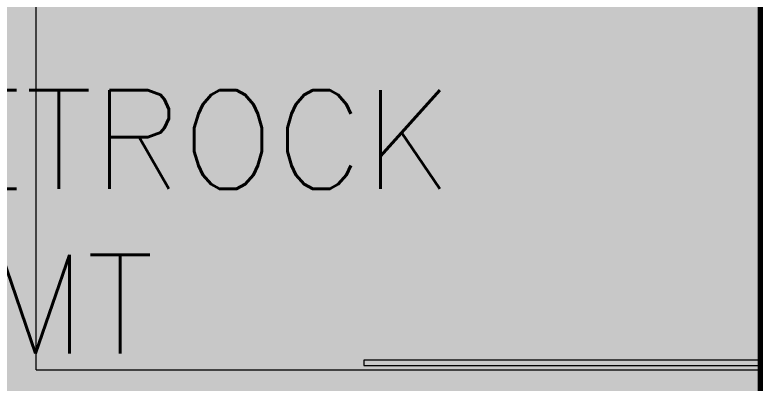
# Model space of a CAD drawing. Header units: metres. Extents: x 8 to 2416, y -346 to 476.
# Drawn here: x 220.58 to 221.716, y -111.021 to -110.462 of the extents above; entities that cross this region are included whole.
import ezdxf

# ---------------------------------------------------------------- set-up
doc = ezdxf.new("R2010")
doc.units = ezdxf.units.M
doc.linetypes.add('0', pattern=[0])
doc.layers.get('0').update_dxf_attribs({"color": 250, "linetype": '0', "lineweight": 20})
for name, color, linetype, lineweight in [('A-WALL', 250, 'Continuous', 20), ('baños', 140, 'Continuous', 0), ('PLAFON', 253, 'Continuous', 5), ('textos', 7, 'Continuous', 0)]:
    doc.layers.add(name, color=color, linetype=linetype, lineweight=lineweight)
doc.styles.get("Standard").update_dxf_attribs({"font": 'arial.ttf', "height": 0.1875})

# ---------------------------------------------------------------- blocks, each defined once
blk = doc.blocks.new('PL BASE 2N NASAS 09')
at = {"layer": 'A-WALL'}
blk.add_line((171.7475, -19.4517), (171.7475, -21.3717), dxfattribs=at)
at = {"layer": 'baños'}
for q in [(170.6475, -19.4108), (171.7475, -20.5617)]:
    blk.add_line((170.6475, -20.5617), q, dxfattribs=at)
blk.add_lwpolyline([(171.7475, -20.5471), (171.1454, -20.5471), (171.1454, -20.5549), (171.7475, -20.5549)], close=True, dxfattribs=at)
at = {"layer": 'baños', "linetype": 'Continuous', "flags": 8}
for tag, p in [('MODELNUMBER', (167.1329, -5.6306, 0)), ('TRADENAME', (167.1329, -5.6307, 0)), ('PRODUCT', (167.1329, -5.6307, 0)), ('MATERIAL', (167.1329, -5.6307, 0)), ('MODELNUMBER', (168.3076, -5.6306, 0)), ('TRADENAME', (168.3076, -5.6307, 0)), ('PRODUCT', (168.3076, -5.6307, 0)), ('MATERIAL', (168.3076, -5.6307, 0))]:
    blk.add_attdef(tag, p, '', height=0.0000254, rotation=180.0001, dxfattribs=at)
blk = doc.blocks.new('PL MUEBLES 2N NASAS 09')
blk.add_blockref('PL BASE 2N NASAS 09', (49.9143, 62.717))

msp = doc.modelspace()

# ---------------------------------------------------------------- hatches: boundary and pattern name
at = {"layer": 'PLAFON', "transparency": 33554477}
h = msp.add_hatch(color=256, dxfattribs=at)
h.dxf.hatch_style = 1
edge = h.paths.add_edge_path()
edge.add_arc((218.8318, -109.9207), 0.07, 90.0034, 179.2552)
edge.add_line((218.7618, -109.9198), (218.7618, -111.7807))
edge.add_arc((218.8318, -111.7807), 0.07, 180, 270)
edge.add_line((218.8318, -111.8507), (221.6418, -111.8507))
edge.add_arc((221.6418, -111.7807), 0.07, 270, 360)
edge.add_line((221.7118, -111.7807), (221.7118, -109.9207))
edge.add_arc((221.6418, -109.9207), 0.07, 0, 90)
edge.add_line((221.6418, -109.8507), (218.8318, -109.8507))

# ---------------------------------------------------------------- linework, layer by layer
at = {"layer": 'PLAFON', "const_width": 0.008}
msp.add_lwpolyline([(218.8318, -109.8507, 0.410394), (218.7618, -109.9198), (218.7618, -111.7807, 0.414214), (218.8318, -111.8507), (221.6418, -111.8507, 0.414214), (221.7118, -111.7807), (221.7118, -109.9207, 0.414214), (221.6418, -109.8507), (218.8318, -109.8507)], format="xyb", dxfattribs=at)

# ---------------------------------------------------------------- block references
msp.add_blockref('PL MUEBLES 2N NASAS 09', (0.05, -153.156))

# ---------------------------------------------------------------- texts
at = {"layer": 'textos', "color": 5, "insert": (221.5978, -110.976, -0.0047), "char_height": 0.15, "width": 2.732503, "attachment_point": 9}
msp.add_mtext('\\pxqc;{\\Fromans|c0;PLAFON SHEETROCK\\PH=3.00 MT}', dxfattribs=at)

doc.saveas('drawing.dxf')
